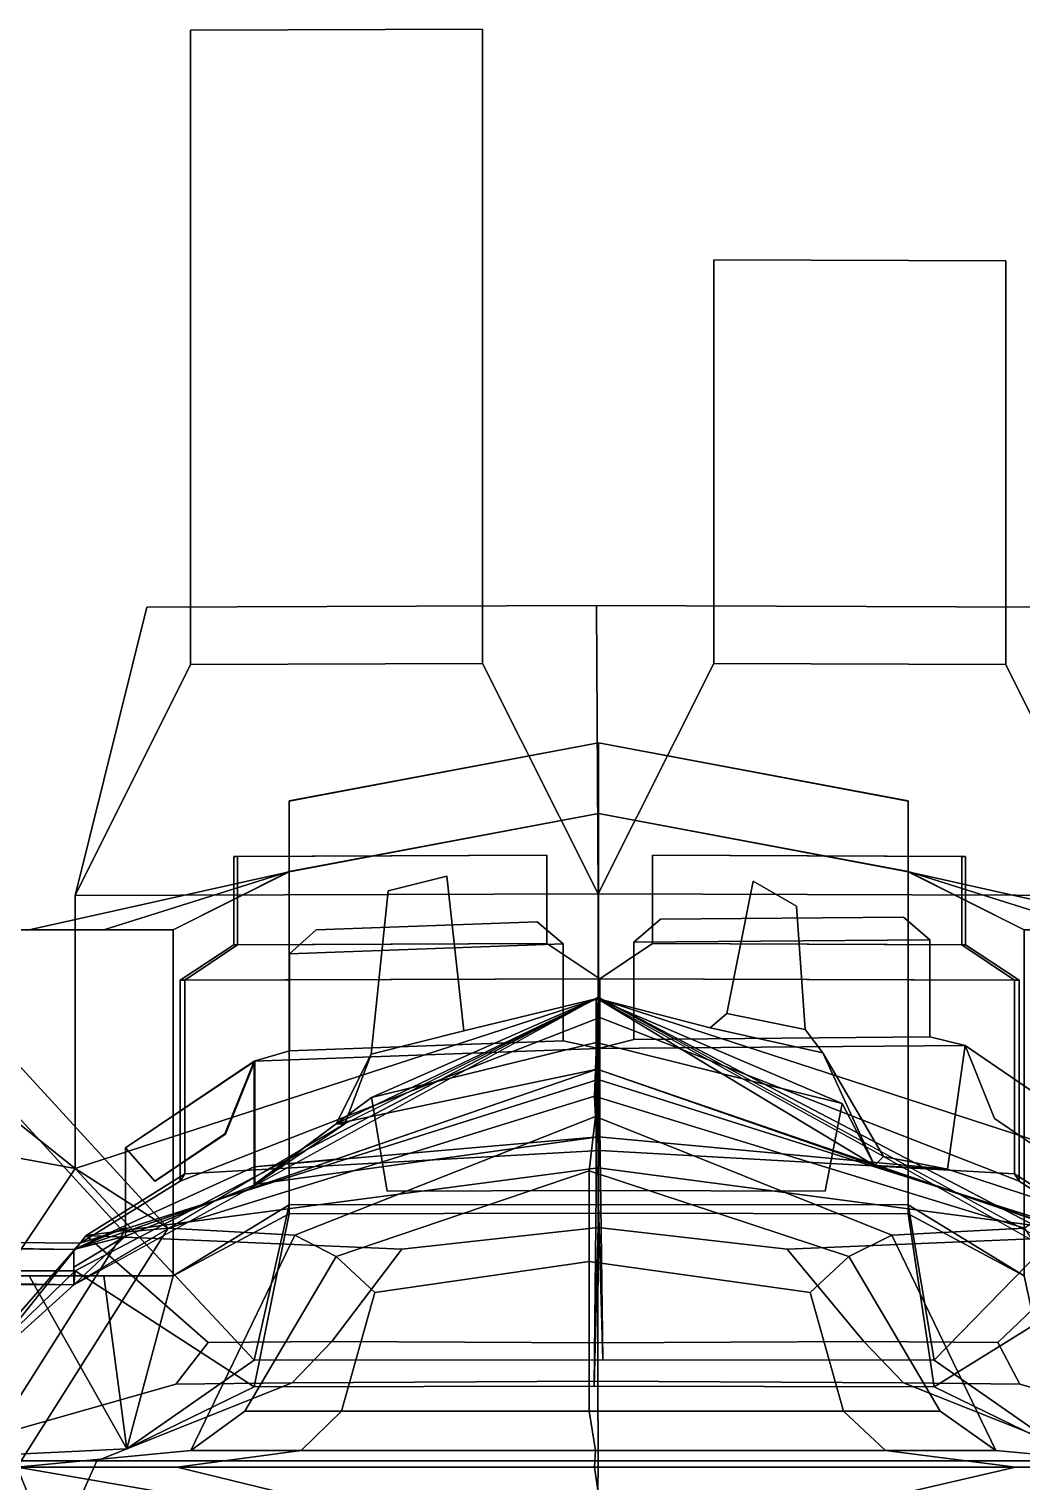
# Model space of a CAD drawing. Extents: x -9973 to 10440, y -7991 to 8327.
# Drawn here: x -3117 to 2505, y 100 to 8327 of the extents above; entities that cross this region are included whole.
import ezdxf

# ---------------------------------------------------------------- set-up
doc = ezdxf.new("R2010")
doc.units = 0

msp = doc.modelspace()

# ---------------------------------------------------------------- linework, layer by layer
msp.add_line((-2300.328125, 3225.925781, 7287.506836), (-2300.328125, 1266.325928, 7287.506836))
for points in [[(-548.939453, 8327.296875, -14410.799805), (-2203.71875, 8321.913086, -14410.799805), (-2203.71875, 8321.913086, -11863.320313), (-548.939453, 8327.296875, -11863.320313)], [(-548.939453, 8327.296875, -11863.320313), (-2203.71875, 8321.913086, -11863.320313), (-2203.71875, 4729.312988, -11863.320313), (-548.939453, 4734.697266, -11863.320313)], [(-548.939453, 8327.296875, -14410.799805), (-548.939453, 4734.697266, -14410.799805), (-2203.71875, 4729.312988, -14410.799805), (-2203.71875, 8321.913086, -14410.799805)], [(-2203.71875, 8321.913086, -14410.799805), (-2203.71875, 4729.312988, -14410.799805), (-2203.71875, 4729.312988, -11863.320313), (-2203.71875, 8321.913086, -11863.320313)], [(-548.939453, 8327.296875, -14410.799805), (-548.939453, 8327.296875, -11863.320313), (-548.939453, 4734.697266, -11863.320313), (-548.939453, 4734.697266, -14410.799805)], [(2414.359375, 7015.512695, -14410.799805), (759.580078, 7020.897461, -14410.799805), (759.580078, 7020.897461, -11863.320313), (2414.359375, 7015.512695, -11863.320313)], [(759.580078, 7020.897461, -11863.320313), (759.580078, 4734.697266, -11863.320313), (2414.359375, 4729.312988, -11863.320313), (2414.359375, 7015.512695, -11863.320313)], [(759.580078, 7020.897461, -14410.799805), (759.580078, 4734.697266, -14410.799805), (759.580078, 4734.697266, -11863.320313), (759.580078, 7020.897461, -11863.320313)], [(759.580078, 7020.897461, -14410.799805), (2414.359375, 7015.512695, -14410.799805), (2414.359375, 4729.312988, -14410.799805), (759.580078, 4734.697266, -14410.799805)], [(2414.359375, 7015.512695, -14410.799805), (2414.359375, 7015.512695, -11863.320313), (2414.359375, 4729.312988, -11863.320313), (2414.359375, 4729.312988, -14410.799805)], [(-2855.853516, 3420.789551, -20594.427734), (-2450.433594, 5053.790039, -20239.957031), (96.175781, 5063.424316, -20239.957031), (105.320313, 3430.424316, -20594.427734)], [(-2855.853516, 3420.789551, -17023.599609), (105.320313, 3430.424316, -17023.599609), (96.175781, 5063.424316, -17454.710938), (-2450.433594, 5053.790039, -17454.710938)], [(-2855.853516, 3420.789551, -20594.427734), (-2855.853516, 3420.789551, -17023.599609), (-2450.433594, 5053.790039, -17454.710938), (-2450.433594, 5053.790039, -20239.957031)], [(96.175781, 5063.424316, -20239.957031), (-2450.433594, 5053.790039, -20239.957031), (-2450.433594, 5053.790039, -17454.710938), (96.175781, 5063.424316, -17454.710938)], [(2642.785156, 5053.790039, -20239.957031), (96.175781, 5063.424316, -20239.957031), (96.175781, 5063.424316, -17454.710938), (2642.785156, 5053.790039, -17454.710938)], [(3066.492188, 3420.789551, -20594.427734), (105.320313, 3430.424316, -20594.427734), (96.175781, 5063.424316, -20239.957031), (2642.785156, 5053.790039, -20239.957031)], [(3066.492188, 3420.789551, -17023.599609), (2642.785156, 5053.790039, -17454.710938), (96.175781, 5063.424316, -17454.710938), (105.320313, 3430.424316, -17023.599609)], [(-548.939453, 4734.697266, -11863.320313), (-2203.71875, 4729.312988, -11863.320313), (-2855.853516, 3420.789551, -11210.120117), (105.320313, 3430.424316, -11210.120117)], [(-548.939453, 4734.697266, -14410.799805), (105.320313, 3430.424316, -15064), (-2855.853516, 3420.789551, -15064), (-2203.71875, 4729.312988, -14410.799805)], [(-2203.71875, 4729.312988, -14410.799805), (-2855.853516, 3420.789551, -15064), (-2855.853516, 3420.789551, -11210.120117), (-2203.71875, 4729.312988, -11863.320313)], [(-548.939453, 4734.697266, -14410.799805), (-548.939453, 4734.697266, -11863.320313), (105.320313, 3430.424316, -11210.120117), (105.320313, 3430.424316, -15064)], [(759.580078, 4734.697266, -11863.320313), (105.320313, 3430.424316, -11210.120117), (3066.492188, 3420.789551, -11210.120117), (2414.359375, 4729.312988, -11863.320313)], [(759.580078, 4734.697266, -14410.799805), (105.320313, 3430.424316, -15064), (105.320313, 3430.424316, -11210.120117), (759.580078, 4734.697266, -11863.320313)], [(759.580078, 4734.697266, -14410.799805), (2414.359375, 4729.312988, -14410.799805), (3066.492188, 3420.789551, -15064), (105.320313, 3430.424316, -15064)], [(2414.359375, 4729.312988, -14410.799805), (2414.359375, 4729.312988, -11863.320313), (3066.492188, 3420.789551, -11210.120117), (3066.492188, 3420.789551, -15064)], [(108.03125, 3884.630859, 852.628662), (108.03125, 4284.630859, 852.628662), (-1643.503906, 3955.611816, 852.628662), (-1643.503906, 3555.611816, 852.628662)], [(-1643.503906, 3955.611816, 852.628662), (108.03125, 4284.630859, 852.628662), (108.03125, 4284.628418, -4952.630859), (-1643.503906, 3955.81543, -4952.630859)], [(-1643.503906, 3956.002441, -10350), (-1643.503906, 3955.81543, -4952.630859), (108.03125, 4284.628418, -4952.630859), (108.03125, 4284.626465, -10350)], [(108.03125, 3884.626465, -10350), (-1643.503906, 3556.002441, -10350), (-1643.503906, 3956.002441, -10350), (108.03125, 4284.626465, -10350)], [(108.03125, 3884.630859, 852.628662), (1859.564453, 3555.611816, 852.628662), (1859.564453, 3955.611816, 852.628662), (108.03125, 4284.630859, 852.628662)], [(108.03125, 4284.630859, 852.628662), (1859.564453, 3955.611816, 852.628662), (1859.564453, 3955.81543, -4952.630859), (108.03125, 4284.628418, -4952.630859)], [(108.03125, 4284.626465, -10350), (108.03125, 4284.628418, -4952.630859), (1859.564453, 3955.81543, -4952.630859), (1859.564453, 3956.002441, -10350)], [(108.03125, 3884.626465, -10350), (108.03125, 4284.626465, -10350), (1859.564453, 3956.002441, -10350), (1859.564453, 3556.002441, -10350)], [(-1643.503906, 3556.002441, -10350), (-1643.503906, 3555.81543, -4952.630859), (-1643.503906, 3955.81543, -4952.630859), (-1643.503906, 3956.002441, -10350)], [(-1643.503906, 3555.81543, -4952.630859), (-1643.503906, 3555.611816, 852.628662), (-1643.503906, 3955.611816, 852.628662), (-1643.503906, 3955.81543, -4952.630859)], [(1859.564453, 3956.002441, -10350), (1859.564453, 3955.81543, -4952.630859), (1859.564453, 3555.81543, -4952.630859), (1859.564453, 3556.002441, -10350)], [(1859.564453, 3955.611816, 852.628662), (1859.564453, 3555.611816, 852.628662), (1859.564453, 3555.81543, -4952.630859), (1859.564453, 3955.81543, -4952.630859)], [(108.03125, 3884.630859, 852.628662), (-1643.503906, 3555.611816, 852.628662), (-1643.503906, 3554.78418, 7287.506836), (108.03125, 3884.640137, 7287.506836)], [(108.03125, 1621.840332, 7287.506836), (108.03125, 3884.640137, 7287.506836), (-1643.503906, 3554.78418, 7287.506836), (-1643.503906, 1618.583984, 7287.506836)], [(108.03125, 1671.826172, -10350), (-1643.503906, 1669.80249, -10350), (-1643.503906, 3556.002441, -10350), (108.03125, 3884.626465, -10350)], [(1859.564453, 3555.611816, 852.628662), (108.03125, 3884.630859, 852.628662), (108.03125, 3884.640137, 7287.506836), (1859.564453, 3554.78418, 7287.506836)], [(108.03125, 1621.840332, 7287.506836), (1859.564453, 1618.583984, 7287.506836), (1859.564453, 3554.78418, 7287.506836), (108.03125, 3884.640137, 7287.506836)], [(108.03125, 1671.826172, -10350), (108.03125, 3884.626465, -10350), (1859.564453, 3556.002441, -10350), (1859.564453, 1669.80249, -10350)], [(-1937.48999, 3642.106201, 21698.644531), (-185.798172, 3648.609619, 21709.371094), (-185.798172, 3648.623047, 19708.654297), (-1958.330078, 3641.708496, 19708.654297)], [(-185.798172, 3648.623047, 19708.654297), (-185.798172, 3148.623047, 19708.654297), (-1958.330078, 3141.708496, 19708.654297), (-1958.330078, 3641.708496, 19708.654297)], [(-1937.48999, 3642.106201, 21698.644531), (-1958.330078, 3641.708496, 19708.654297), (-1958.330078, 3141.708496, 19708.654297), (-1937.48999, 3142.106201, 21698.644531)], [(-185.798172, 3648.609619, 21709.371094), (-1937.48999, 3642.106201, 21698.644531), (-1937.48999, 3142.106201, 21698.644531), (-185.798172, 3148.609619, 21709.371094)], [(-185.798172, 3648.623047, 19708.654297), (-185.798172, 3648.609619, 21709.371094), (-185.798172, 3148.609619, 21709.371094), (-185.798172, 3148.623047, 19708.654297)], [(2165.108887, 3642.106201, 21698.644531), (2185.948975, 3641.708496, 19708.654297), (413.417084, 3648.623047, 19708.654297), (413.417084, 3648.609619, 21709.371094)], [(413.417084, 3648.623047, 19708.654297), (413.417084, 3148.623047, 19708.654297), (413.417084, 3148.609619, 21709.371094), (413.417084, 3648.609619, 21709.371094)], [(413.417084, 3648.623047, 19708.654297), (2185.948975, 3641.708496, 19708.654297), (2185.948975, 3141.708496, 19708.654297), (413.417084, 3148.623047, 19708.654297)], [(413.417084, 3648.609619, 21709.371094), (413.417084, 3148.609619, 21709.371094), (2165.108887, 3142.106201, 21698.644531), (2165.108887, 3642.106201, 21698.644531)], [(2165.108887, 3642.106201, 21698.644531), (2165.108887, 3142.106201, 21698.644531), (2185.948975, 3141.708496, 19708.654297), (2185.948975, 3641.708496, 19708.654297)], [(-2693.375977, 3225.925781, -4952.630859), (-3116.828125, 3225.925781, 852.628662), (-1643.503906, 3555.611816, 852.628662), (-1643.503906, 3555.81543, -4952.630859)], [(-1643.503906, 3555.611816, 852.628662), (-3116.828125, 3225.925781, 852.628662), (-2300.328125, 3225.925781, 7287.506836), (-1643.503906, 3554.78418, 7287.506836)], [(-2300.328125, 3225.925781, -10350), (-2693.375977, 3225.925781, -4952.630859), (-1643.503906, 3555.81543, -4952.630859), (-1643.503906, 3556.002441, -10350)], [(-1643.503906, 1669.80249, -10350), (-2300.328125, 1266.325928, -10341.066406), (-2300.328125, 3225.925781, -10350), (-1643.503906, 3556.002441, -10350)], [(-1643.503906, 1618.583984, 7287.506836), (-1643.503906, 3554.78418, 7287.506836), (-2300.328125, 3225.925781, 7287.506836), (-2300.328125, 1266.325928, 7287.506836)], [(1859.564453, 1669.80249, -10350), (1859.564453, 3556.002441, -10350), (2516.390625, 3225.925781, -10350), (2516.390625, 1266.325928, -10341.066406)], [(1859.564453, 3555.81543, -4952.630859), (2909.438477, 3225.925781, -4952.630859), (2516.390625, 3225.925781, -10350), (1859.564453, 3556.002441, -10350)], [(1859.564453, 3555.81543, -4952.630859), (1859.564453, 3555.611816, 852.628662), (3332.890625, 3225.925781, 852.628662), (2909.438477, 3225.925781, -4952.630859)], [(2516.390625, 3225.925781, 7287.506836), (3332.890625, 3225.925781, 852.628662), (1859.564453, 3555.611816, 852.628662), (1859.564453, 3554.78418, 7287.506836)], [(1859.564453, 1618.583984, 7287.506836), (2516.390625, 1266.325928, 7287.506836), (2516.390625, 3225.925781, 7287.506836), (1859.564453, 3554.78418, 7287.506836)], [(-751.474182, 3529.402832, 10481.25), (-1083.16272, 3446.464844, 10481.25), (-1180.175903, 2522.206787, 10581.25), (-654.46106, 2653.660889, 10581.25)], [(-751.474182, 3529.402832, 10172.151367), (-654.46106, 2653.660889, 10062.5), (-1180.175903, 2522.206787, 10112.5), (-1083.16272, 3446.464844, 10203.698242)], [(-751.474182, 3529.402832, 10172.151367), (-1083.16272, 3446.464844, 10203.698242), (-1083.16272, 3446.464844, 10481.25), (-751.474182, 3529.402832, 10481.25)], [(-654.46106, 2653.660889, 10062.5), (-751.474182, 3529.402832, 10172.151367), (-751.474182, 3529.402832, 10481.25), (-654.46106, 2653.660889, 10581.25)], [(833.174438, 2752.003174, 10144.896484), (833.174438, 2752.003174, 10475.640625), (983.174438, 3502.003174, 10475.640625), (983.174438, 3502.003174, 10144.896484)], [(833.174438, 2752.003174, 10144.896484), (983.174438, 3502.003174, 10144.896484), (1227.476196, 3361.203369, 10176.776367), (1277.476196, 2661.203369, 10176.776367)], [(833.174438, 2752.003174, 10475.640625), (1277.476196, 2661.203369, 10475.640625), (1227.476196, 3361.203369, 10475.640625), (983.174438, 3502.003174, 10475.640625)], [(1227.476196, 3361.203369, 10176.776367), (983.174438, 3502.003174, 10144.896484), (983.174438, 3502.003174, 10475.640625), (1227.476196, 3361.203369, 10475.640625)], [(-2855.853516, 3420.789551, -17023.599609), (-2855.853516, 3420.789551, -15064), (105.320313, 3430.424316, -15064), (105.320313, 3430.424316, -17023.599609)], [(-2855.853516, 1874.665039, -11200.303711), (105.320313, 2838.135254, -11200.303711), (105.320313, 3430.424316, -11210.120117), (-2855.853516, 3420.789551, -11210.120117)], [(-2855.853516, 1874.665039, -20594.427734), (-2855.853516, 3420.789551, -20594.427734), (105.320313, 3430.424316, -20594.427734), (105.320313, 2838.135254, -20594.427734)], [(-2855.853516, 1874.665039, -15064), (-2855.853516, 1874.665039, -11200.303711), (-2855.853516, 3420.789551, -11210.120117), (-2855.853516, 3420.789551, -15064)], [(-2855.853516, 1874.665039, -17023.599609), (-2855.853516, 1874.665039, -15064), (-2855.853516, 3420.789551, -15064), (-2855.853516, 3420.789551, -17023.599609)], [(-2855.853516, 1874.665039, -20594.427734), (-2855.853516, 1874.665039, -17023.599609), (-2855.853516, 3420.789551, -17023.599609), (-2855.853516, 3420.789551, -20594.427734)], [(-1083.16272, 3446.464844, 10203.698242), (-1180.175903, 2522.206787, 10112.5), (-1180.175903, 2522.206787, 10581.25), (-1083.16272, 3446.464844, 10481.25)], [(105.320313, 3430.424316, -17023.599609), (105.320313, 3430.424316, -15064), (3066.492188, 3420.789551, -15064), (3066.492188, 3420.789551, -17023.599609)], [(3066.492188, 1874.665039, -11200.303711), (3066.492188, 3420.789551, -11210.120117), (105.320313, 3430.424316, -11210.120117), (105.320313, 2838.135254, -11200.303711)], [(3066.492188, 1874.665039, -20594.427734), (105.320313, 2838.135254, -20594.427734), (105.320313, 3430.424316, -20594.427734), (3066.492188, 3420.789551, -20594.427734)], [(1983.414551, 3169.575195, 15450.733398), (1833.825928, 3298.357666, 15295.283203), (458.069794, 3287.176025, 15246.170898), (307.668365, 3155.955322, 15390.912109)], [(1983.414551, 3169.575195, 14634.12793), (307.668365, 3155.955322, 14703.639648), (458.069794, 3287.176025, 14847.546875), (1833.825928, 3298.357666, 14790.478516)], [(1833.825928, 3298.357666, 14790.478516), (458.069794, 3287.176025, 14847.546875), (458.069794, 3287.176025, 15246.170898), (1833.825928, 3298.357666, 15295.283203)], [(1277.476196, 2661.203369, 10176.776367), (1227.476196, 3361.203369, 10176.776367), (1227.476196, 3361.203369, 10475.640625), (1277.476196, 2661.203369, 10475.640625)], [(1983.414551, 3169.575195, 14634.12793), (1833.825928, 3298.357666, 14790.478516), (1833.825928, 3298.357666, 15295.283203), (1983.414551, 3169.575195, 15450.733398)], [(-4096.628906, 1266.325928, 852.628662), (-2300.328125, 1266.325928, 7287.506836), (-2300.328125, 3225.925781, 7287.506836), (-4096.628906, 3225.925781, 852.628662)], [(-2300.328125, 3225.925781, 7287.506836), (-3116.828125, 3225.925781, 852.628662), (-4096.628906, 3225.925781, 852.628662)], [(-4096.628906, 3225.925781, 852.628662), (-3116.828125, 3225.925781, 852.628662), (-2693.375977, 3225.925781, -4952.630859), (-3673.176758, 3225.925781, -4952.630859)], [(-3280.128906, 3225.925781, -10350), (-3673.176758, 3225.925781, -4952.630859), (-2693.375977, 3225.925781, -4952.630859), (-2300.328125, 3225.925781, -10350)], [(-2300.328125, 3225.925781, -10350), (-2300.328125, 1266.325928, -10341.066406), (-3280.128906, 1266.325928, -10341.066406), (-3280.128906, 3225.925781, -10350)], [(-92.193733, 3147.084229, 15400.433594), (-240.283875, 3271.682861, 15262.833984), (-1491.026245, 3226.341553, 15370.958984), (-1642.739136, 3090.874512, 15534.476563)], [(-92.193733, 3147.084229, 14695.101563), (-1642.739136, 3090.874512, 14559.970703), (-1491.026245, 3226.341553, 14723.602539), (-240.283875, 3271.682861, 14832.605469)], [(-1642.739136, 3090.874512, 14559.970703), (-1642.739136, 3090.874512, 15534.476563), (-1491.026245, 3226.341553, 15370.958984), (-1491.026245, 3226.341553, 14723.602539)], [(-240.283875, 3271.682861, 14832.605469), (-1491.026245, 3226.341553, 14723.602539), (-1491.026245, 3226.341553, 15370.958984), (-240.283875, 3271.682861, 15262.833984)], [(-92.193733, 3147.084229, 14695.101563), (-240.283875, 3271.682861, 14832.605469), (-240.283875, 3271.682861, 15262.833984), (-92.193733, 3147.084229, 15400.433594)], [(307.668365, 3155.955322, 14703.639648), (307.668365, 3155.955322, 15390.912109), (458.069794, 3287.176025, 15246.170898), (458.069794, 3287.176025, 14847.546875)], [(113.809456, 2949.794434, 19408.654297), (-2261.876221, 2940.5271, 19408.654297), (-1958.330078, 3141.708496, 19708.654297), (-185.798172, 3148.623047, 19708.654297)], [(-2234.77124, 2940.945313, 21996.832031), (-1937.48999, 3142.106201, 21698.644531), (-1958.330078, 3141.708496, 19708.654297), (-2261.876221, 2940.5271, 19408.654297)], [(113.809456, 2949.7771, 22011.214844), (-185.798172, 3148.609619, 21709.371094), (-1937.48999, 3142.106201, 21698.644531), (-2234.77124, 2940.945313, 21996.832031)], [(-92.193733, 3147.084229, 15400.433594), (-1642.739136, 3090.874512, 15534.476563), (-1642.739136, 2540.874512, 15534.476563), (-92.193733, 2597.084229, 15400.433594)], [(-92.193733, 3147.084229, 14695.101563), (-92.193733, 2597.084229, 14695.101563), (-1642.739136, 2540.874512, 14559.970703), (-1642.739136, 3090.874512, 14559.970703)], [(113.809456, 2949.794434, 19408.654297), (-185.798172, 3148.623047, 19708.654297), (-185.798172, 3148.609619, 21709.371094), (113.809456, 2949.7771, 22011.214844)], [(-92.193733, 3147.084229, 14695.101563), (-92.193733, 3147.084229, 15400.433594), (-92.193733, 2597.084229, 15400.433594), (-92.193733, 2597.084229, 14695.101563)], [(113.809456, 2949.794434, 19408.654297), (113.809456, 2949.7771, 22011.214844), (413.417084, 3148.609619, 21709.371094), (413.417084, 3148.623047, 19708.654297)], [(113.809456, 2949.794434, 19408.654297), (413.417084, 3148.623047, 19708.654297), (2185.948975, 3141.708496, 19708.654297), (2489.495117, 2940.5271, 19408.654297)], [(113.809456, 2949.7771, 22011.214844), (2462.390137, 2940.945313, 21996.832031), (2165.108887, 3142.106201, 21698.644531), (413.417084, 3148.609619, 21709.371094)], [(1983.414551, 3169.575195, 15450.733398), (307.668365, 3155.955322, 15390.912109), (307.668365, 2605.955322, 15390.912109), (1983.414551, 2619.575195, 15450.733398)], [(1983.414551, 3169.575195, 14634.12793), (1983.414551, 2619.575195, 14634.12793), (307.668365, 2605.955322, 14703.639648), (307.668365, 3155.955322, 14703.639648)], [(307.668365, 3155.955322, 14703.639648), (307.668365, 2605.955322, 14703.639648), (307.668365, 2605.955322, 15390.912109), (307.668365, 3155.955322, 15390.912109)], [(1983.414551, 3169.575195, 14634.12793), (1983.414551, 3169.575195, 15450.733398), (1983.414551, 2619.575195, 15450.733398), (1983.414551, 2619.575195, 14634.12793)], [(2462.390137, 2940.945313, 21996.832031), (2489.495117, 2940.5271, 19408.654297), (2185.948975, 3141.708496, 19708.654297), (2165.108887, 3142.106201, 21698.644531)], [(-1642.739136, 3090.874512, 14559.970703), (-1642.739136, 2540.874512, 14559.970703), (-1642.739136, 2540.874512, 15534.476563), (-1642.739136, 3090.874512, 15534.476563)], [(113.809456, 2729.446777, 19421.935547), (-2261.876221, 1802.710205, 19421.935547), (-2261.876221, 2940.5271, 19408.654297), (113.809456, 2949.794434, 19408.654297)], [(-2234.77124, 1844.538818, 21984.486328), (-2234.77124, 2940.945313, 21996.832031), (-2261.876221, 2940.5271, 19408.654297), (-2261.876221, 1802.710205, 19421.935547)], [(113.809456, 1977.719971, 21998.728516), (113.809456, 2949.7771, 22011.214844), (-2234.77124, 2940.945313, 21996.832031), (-2234.77124, 1844.538818, 21984.486328)], [(113.809456, 2729.446777, 19421.935547), (113.809456, 2949.794434, 19408.654297), (2489.495117, 2940.5271, 19408.654297), (2489.495117, 1802.710205, 19421.935547)], [(113.809456, 1977.719971, 21998.728516), (2462.390137, 1844.538818, 21984.486328), (2462.390137, 2940.945313, 21996.832031), (113.809456, 2949.7771, 22011.214844)], [(2462.390137, 1844.538818, 21984.486328), (2489.495117, 1802.710205, 19421.935547), (2489.495117, 2940.5271, 19408.654297), (2462.390137, 2940.945313, 21996.832031)], [(-2855.853516, 1874.665039, -17023.599609), (-4026.48291, 2806.905029, -17023.599609), (-5825.394531, 1102.488647, -17023.599609), (-3966.292969, 219.891846, -17023.599609)], [(-2855.853516, 1874.665039, -20594.427734), (-2330.246094, 1537.526123, -22445.160156), (-3174.998779, 2459.651855, -22445.160156), (-4026.48291, 2806.905029, -20594.427734)], [(-2855.853516, 1874.665039, -20594.427734), (-4026.48291, 2806.905029, -20594.427734), (-4026.48291, 2806.905029, -17023.599609), (-2855.853516, 1874.665039, -17023.599609)], [(105.320313, 2844.694336, 7950), (-2855.853516, 1294.68042, 7950), (-2863.768066, 1215.710693, 9100), (104.788284, 2845.228516, 8799.333984)], [(105.320313, 2844.694336, 7950), (82.458984, 642.040283, 7950), (-1842.304688, 638.783813, 7950), (-2855.853516, 1294.68042, 7950)], [(-2330.246094, 1537.526123, -22445.160156), (-2855.853516, 1874.665039, -20594.427734), (105.320313, 2838.135254, -20594.427734), (84.417969, 2284.255615, -22445.160156)], [(105.320313, 2838.135254, -11200.303711), (-2855.853516, 1874.665039, -11200.303711), (-1842.304688, 790.002319, -11198.299805), (132.458984, 792.026123, -11198.299805)], [(100, 2838.090088, 10825), (-1378.960327, 2126.967773, 10825), (-1178.905884, 2276.967773, 11032), (93, 2838.090088, 11032)], [(100, 2838.090088, 10825), (-654.46106, 2653.660889, 10581.25), (-1180.175903, 2522.206787, 10581.25), (-1378.960327, 2126.967773, 10825)], [(100, 2838.090088, 8798.5), (-1328.960327, 2126.967773, 8950), (-1180.175903, 2522.206787, 10112.5), (-654.46106, 2653.660889, 10062.5)], [(93, 2838.090088, 11032), (-1178.905884, 2276.967773, 11032), (-1089.382446, 1746.769653, 11032), (93.489998, 1749.880859, 11032)], [(100, 2838.090088, 8798.5), (-654.46106, 2653.660889, 10062.5), (-654.46106, 2653.660889, 10581.25), (100, 2838.090088, 10825)], [(105.320313, 2844.694336, 7950), (3066.492188, 1294.68042, 7950), (2007.220703, 638.783813, 7950), (82.458984, 642.040283, 7950)], [(84.417969, 2284.255615, -22445.160156), (105.320313, 2838.135254, -20594.427734), (3066.492188, 1874.665039, -20594.427734), (2519.982422, 1537.526123, -22445.160156)], [(100, 2838.090088, 10825), (93, 2838.090088, 11032), (1486.630249, 2242.697998, 11032), (1670.500244, 1892.697998, 10825)], [(93, 2838.090088, 11032), (93.489998, 1749.880859, 11032), (1389.566162, 1746.427002, 11032), (1486.630249, 2242.697998, 11032)], [(100, 2838.090088, 8798.5), (100, 2838.090088, 10825), (739.335022, 2672.329102, 10574.438477), (739.335022, 2672.329102, 10057.651367)], [(100, 2838.090088, 8798.5), (739.335022, 2672.329102, 10057.651367), (1377.306641, 2530.45459, 10107.462891), (1720.500244, 1942.697998, 8950)], [(100, 2838.090088, 10825), (1670.500244, 1892.697998, 10825), (1377.306641, 2530.45459, 10574.438477), (739.335022, 2672.329102, 10574.438477)], [(105.320313, 2844.694336, 7950), (104.788284, 2845.228516, 8799.333984), (3066.492188, 1228.558594, 9104.400391), (3066.492188, 1294.68042, 7950)], [(105.320313, 2838.135254, -11200.303711), (132.458984, 792.026123, -11198.299805), (2007.220703, 790.002319, -11198.299805), (3066.492188, 1874.665039, -11200.303711)], [(105.320313, 2379.446777, 18967.720703), (-2827.625, 1452.710205, 18967.720703), (-2261.876221, 1802.710205, 19421.935547), (113.809456, 2729.446777, 19421.935547)], [(105.320313, 2379.446777, 18967.720703), (113.809456, 2729.446777, 19421.935547), (2489.495117, 1802.710205, 19421.935547), (3038.265625, 1452.710205, 18967.720703)], [(739.335022, 2672.329102, 10057.651367), (739.335022, 2672.329102, 10574.438477), (833.174438, 2752.003174, 10475.640625), (833.174438, 2752.003174, 10144.896484)], [(739.335022, 2672.329102, 10057.651367), (833.174438, 2752.003174, 10144.896484), (1277.476196, 2661.203369, 10176.776367), (1377.306641, 2530.45459, 10107.462891)], [(739.335022, 2672.329102, 10574.438477), (1377.306641, 2530.45459, 10574.438477), (1277.476196, 2661.203369, 10475.640625), (833.174438, 2752.003174, 10475.640625)], [(1377.306641, 2530.45459, 10107.462891), (1277.476196, 2661.203369, 10176.776367), (1277.476196, 2661.203369, 10475.640625), (1377.306641, 2530.45459, 10574.438477)], [(-92.193733, 2597.084229, 15400.433594), (-1642.739136, 2540.874512, 15534.476563), (-1842.607788, 2483.628906, 15752.5), (107.67498, 2554.329834, 15583.900391)], [(-92.193733, 2597.084229, 14695.101563), (107.67498, 2554.329834, 14511.763672), (-1842.607788, 2483.628906, 14341.794922), (-1642.739136, 2540.874512, 14559.970703)], [(107.67498, 2054.329834, 14511.763672), (-1842.607788, 1783.628784, 14341.794922), (-1842.607788, 2483.628906, 14341.794922), (107.67498, 2554.329834, 14511.763672)], [(107.67498, 2054.329834, 15583.900391), (107.67498, 2554.329834, 15583.900391), (-1842.607788, 2483.628906, 15752.5), (-1842.607788, 1883.628784, 15652.5)], [(100, 2438.090088, 14275), (93, 2588.090088, 14068), (-1178.905884, 2276.967773, 14068), (-1378.960327, 2126.967773, 14275)], [(93, 2588.090088, 14068), (93.489998, 1749.880859, 14068), (-1089.382446, 1746.769653, 14068), (-1178.905884, 2276.967773, 14068)], [(107.67498, 2554.329834, 14511.763672), (-92.193733, 2597.084229, 14695.101563), (-92.193733, 2597.084229, 15400.433594), (107.67498, 2554.329834, 15583.900391)], [(100, 2438.090088, 14275), (1670.500244, 1892.697998, 14275), (1486.630249, 2242.697998, 14068), (93, 2588.090088, 14068)], [(93, 2588.090088, 14068), (1486.630249, 2242.697998, 14068), (1389.566162, 1746.427002, 14068), (93.489998, 1749.880859, 14068)], [(1983.414551, 2619.575195, 15450.733398), (307.668365, 2605.955322, 15390.912109), (107.67498, 2554.329834, 15583.900391), (2183.407959, 2571.200684, 15658)], [(1983.414551, 2619.575195, 14634.12793), (2183.407959, 2571.200684, 14425.660156), (107.67498, 2554.329834, 14511.763672), (307.668365, 2605.955322, 14703.639648)], [(307.668365, 2605.955322, 14703.639648), (107.67498, 2554.329834, 14511.763672), (107.67498, 2554.329834, 15583.900391), (307.668365, 2605.955322, 15390.912109)], [(2083.407959, 1871.200684, 14425.660156), (107.67498, 2054.329834, 14511.763672), (107.67498, 2554.329834, 14511.763672), (2183.407959, 2571.200684, 14425.660156)], [(2083.407959, 1871.200684, 15658), (2183.407959, 2571.200684, 15658), (107.67498, 2554.329834, 15583.900391), (107.67498, 2054.329834, 15583.900391)], [(2183.407959, 2571.200684, 14425.660156), (1983.414551, 2619.575195, 14634.12793), (1983.414551, 2619.575195, 15450.733398), (2183.407959, 2571.200684, 15658)], [(2083.407959, 1871.200684, 15658), (2840.576904, 1622.296143, 15850), (2840.576904, 2122.296143, 15850), (2183.407959, 2571.200684, 15658)], [(2083.407959, 1871.200684, 12457), (2083.407959, 1871.200684, 14425.660156), (2183.407959, 2571.200684, 14425.660156), (2183.407959, 2571.200684, 12457)], [(2083.407959, 1871.200684, 10985.5), (2083.407959, 1871.200684, 12457), (2183.407959, 2571.200684, 12457), (2183.407959, 2571.200684, 10985.5)], [(2083.407959, 1871.200684, 9223), (2083.407959, 1871.200684, 10985.5), (2183.407959, 2571.200684, 10985.5), (2183.407959, 2571.200684, 9223)], [(2083.407959, 1871.200684, 9223), (2183.407959, 2571.200684, 9223), (2840.576904, 2122.296143, 9364), (2840.576904, 1622.296143, 9364)], [(2840.576904, 2122.296143, 14228.5), (2183.407959, 2571.200684, 14425.660156), (2183.407959, 2571.200684, 15658), (2840.576904, 2122.296143, 15850)], [(2348.555664, 2158.390137, 14170.067383), (2183.407959, 2571.200684, 14425.660156), (2840.576904, 2122.296143, 14228.5), (2675.429199, 1935.106689, 14072.000977)], [(2183.407959, 2571.200684, 12457), (2183.407959, 2571.200684, 14425.660156), (2348.555664, 2158.390137, 14170.067383), (2348.555664, 2158.390137, 12657)], [(2348.555664, 2158.390137, 12657), (2675.429199, 1935.106689, 12657), (2840.576904, 2122.296143, 12457), (2183.407959, 2571.200684, 12457)], [(2348.555664, 2158.390137, 12257), (2183.407959, 2571.200684, 12457), (2840.576904, 2122.296143, 12457), (2675.429199, 1935.106689, 12257)], [(2183.407959, 2571.200684, 10985.5), (2183.407959, 2571.200684, 12457), (2348.555664, 2158.390137, 12257), (2348.555664, 2158.390137, 11185.5)], [(2348.555664, 2158.390137, 11185.5), (2675.429199, 1935.106689, 11185.5), (2840.576904, 2122.296143, 10985.5), (2183.407959, 2571.200684, 10985.5)], [(2348.555664, 2158.390137, 10785.5), (2183.407959, 2571.200684, 10985.5), (2840.576904, 2122.296143, 10985.5), (2675.429199, 1935.106689, 10785.5)], [(2183.407959, 2571.200684, 9223), (2183.407959, 2571.200684, 10985.5), (2348.555664, 2158.390137, 10785.5), (2348.555664, 2158.390137, 9461.547852)], [(2348.555664, 2158.390137, 9461.547852), (2675.429199, 1935.106689, 9531.680664), (2840.576904, 2122.296143, 9364), (2183.407959, 2571.200684, 9223)], [(-3966.292969, 219.891846, -15064), (-2855.853516, 1874.665039, -15064), (-6353.751953, 2520.571777, -15360.977539), (-6380.101563, 1343.202637, -15360.977539)], [(-3966.292969, 219.891846, -17023.599609), (-6380.101563, 1343.202637, -16726.621094), (-6353.751953, 2520.571777, -16726.621094), (-2855.853516, 1874.665039, -17023.599609)], [(-2855.853516, 1874.665039, -17023.599609), (-6353.751953, 2520.571777, -16726.621094), (-6353.751953, 2520.571777, -15360.977539), (-2855.853516, 1874.665039, -15064)], [(-1842.607788, 2483.628906, 14341.794922), (-2570.135742, 1991.523315, 14228.5), (-2570.135742, 1991.523315, 15850), (-1842.607788, 2483.628906, 15752.5)], [(-1842.607788, 1883.628784, 15652.5), (-1842.607788, 2483.628906, 15752.5), (-2570.135742, 1991.523315, 15850), (-2570.135742, 1551.523315, 15850)], [(-2007.993042, 2071.760986, 14114.382813), (-2404.474121, 1803.578125, 14052.640625), (-2570.135742, 1991.523315, 14228.5), (-1842.607788, 2483.628906, 14341.794922)], [(-1838.529419, 1782.144287, 9223), (-2570.135742, 1491.523315, 9364), (-2570.135742, 1991.523315, 9364), (-1838.529419, 2482.144287, 9223)], [(-2004.434326, 2069.925049, 12657), (-1838.529419, 2482.144287, 12457), (-2570.135742, 1991.523315, 12457), (-2404.474121, 1803.578125, 12657)], [(-2004.636719, 2070.751465, 12257), (-2404.028564, 1802.91626, 12257), (-2570.135742, 1991.523315, 12457), (-1838.529419, 2482.144287, 12457)], [(-2004.636719, 2070.751465, 11185.5), (-1838.529419, 2482.144287, 10985.5), (-2570.135742, 1991.523315, 10985.5), (-2404.028564, 1802.91626, 11185.5)], [(-2004.636719, 2070.751465, 10785.5), (-2404.028564, 1802.91626, 10785.5), (-2570.135742, 1991.523315, 10985.5), (-1838.529419, 2482.144287, 10985.5)], [(-2004.636719, 2070.751465, 9457.55957), (-1838.529419, 2482.144287, 9223), (-2570.135742, 1991.523315, 9364), (-2404.028564, 1802.91626, 9534.532227)], [(-1842.607788, 2483.628906, 14341.794922), (-1838.529419, 2482.144287, 12457), (-2004.434326, 2069.925049, 12657), (-2007.993042, 2071.760986, 14114.382813)], [(-1838.529419, 2482.144287, 10985.5), (-2004.636719, 2070.751465, 11185.5), (-2004.636719, 2070.751465, 12257), (-1838.529419, 2482.144287, 12457)], [(-1838.529419, 2482.144287, 9223), (-2004.636719, 2070.751465, 9457.55957), (-2004.636719, 2070.751465, 10785.5), (-1838.529419, 2482.144287, 10985.5)], [(-1642.739136, 2540.874512, 14559.970703), (-1842.607788, 2483.628906, 14341.794922), (-1842.607788, 2483.628906, 15752.5), (-1642.739136, 2540.874512, 15534.476563)], [(-1842.607788, 1783.628784, 14341.794922), (-1838.529419, 1782.144287, 12457), (-1838.529419, 2482.144287, 12457), (-1842.607788, 2483.628906, 14341.794922)], [(-1838.529419, 1782.144287, 10985.5), (-1838.529419, 2482.144287, 10985.5), (-1838.529419, 2482.144287, 12457), (-1838.529419, 1782.144287, 12457)], [(-1838.529419, 1782.144287, 9223), (-1838.529419, 2482.144287, 9223), (-1838.529419, 2482.144287, 10985.5), (-1838.529419, 1782.144287, 10985.5)], [(-1328.960327, 2126.967773, 8950), (-1378.960327, 2126.967773, 10825), (-1180.175903, 2522.206787, 10581.25), (-1180.175903, 2522.206787, 10112.5)], [(1720.500244, 1942.697998, 8950), (1377.306641, 2530.45459, 10107.462891), (1377.306641, 2530.45459, 10574.438477), (1670.500244, 1892.697998, 10825)], [(-3174.998779, 2459.651855, -24445.160156), (-2330.246094, 1537.526123, -24445.160156), (-2580.948975, 1515.112183, -24845.160156), (-3180.853271, 2169.963135, -24845.160156)], [(-3174.998779, 2459.651855, -22445.160156), (-2330.246094, 1537.526123, -22445.160156), (-2330.246094, 1537.526123, -24445.160156), (-3174.998779, 2459.651855, -24445.160156)], [(105.320313, 2379.446777, 18967.720703), (100, 2438.090088, 16000), (-2863.768066, 1415.710693, 16000), (-2827.625, 1452.710205, 18967.720703)], [(100, 2438.090088, 14275), (-1378.960327, 2126.967773, 14275), (-1842.607788, 1783.628784, 14341.794922), (107.67498, 2054.329834, 14511.763672)], [(100, 2438.090088, 16000), (107.67498, 2054.329834, 15583.900391), (-1842.607788, 1883.628784, 15652.5), (-1378.960327, 1926.967773, 16000)], [(3038.265625, 1452.710205, 18967.720703), (3066.492188, 1417.425049, 16006.544922), (100, 2438.090088, 16000), (105.320313, 2379.446777, 18967.720703)], [(100, 2438.090088, 14275), (107.67498, 2054.329834, 14511.763672), (2083.407959, 1871.200684, 14425.660156), (1670.500244, 1892.697998, 14275)], [(100, 2438.090088, 16000), (1670.500244, 1892.697998, 16000), (2083.407959, 1871.200684, 15658), (107.67498, 2054.329834, 15583.900391)], [(84.417969, 2284.255615, -22445.160156), (90.929688, 2169.267334, -25123.279297), (-1612.259766, 1497.210693, -25123.279297), (-2330.246094, 1537.526123, -22445.160156)], [(-1378.960327, 2126.967773, 12400), (-1378.960327, 2126.967773, 14275), (-1178.905884, 2276.967773, 14068), (-1178.905884, 2276.967773, 12400)], [(-1378.960327, 2126.967773, 10825), (-1378.960327, 2126.967773, 12400), (-1178.905884, 2276.967773, 12400), (-1178.905884, 2276.967773, 11032)], [(-1178.905884, 2276.967773, 12400), (-1178.905884, 2276.967773, 14068), (-1089.382446, 1746.769653, 14068), (-1089.382446, 1746.769653, 12400)], [(-1178.905884, 2276.967773, 11032), (-1178.905884, 2276.967773, 12400), (-1089.382446, 1746.769653, 12400), (-1089.382446, 1746.769653, 11032)], [(84.417969, 2284.255615, -22445.160156), (2519.982422, 1537.526123, -22445.160156), (1767.814453, 1497.210693, -25123.279297), (90.929688, 2169.267334, -25123.279297)], [(1486.630249, 2242.697998, 12400), (1389.566162, 1746.427002, 12400), (1389.566162, 1746.427002, 14068), (1486.630249, 2242.697998, 14068)], [(1486.630249, 2242.697998, 11032), (1389.566162, 1746.427002, 11032), (1389.566162, 1746.427002, 12400), (1486.630249, 2242.697998, 12400)], [(1670.500244, 1892.697998, 12400), (1486.630249, 2242.697998, 12400), (1486.630249, 2242.697998, 14068), (1670.500244, 1892.697998, 14275)], [(1670.500244, 1892.697998, 10825), (1486.630249, 2242.697998, 11032), (1486.630249, 2242.697998, 12400), (1670.500244, 1892.697998, 12400)], [(-2580.948975, 1515.112183, -22945.160156), (-3246.854492, 460.726563, -22945.160156), (-4243.768066, 1099.904175, -22945.160156), (-3180.853271, 2169.963135, -22945.160156)], [(-3180.853271, 2169.963135, -24845.160156), (-2580.948975, 1515.112183, -24845.160156), (-2580.948975, 1515.112183, -22945.160156), (-3180.853271, 2169.963135, -22945.160156)], [(90.929688, 2169.267334, -25123.279297), (54.820313, 1861.207031, -23751.560547), (-1378.457031, 1377.326172, -23751.560547), (-1612.259766, 1497.210693, -25123.279297)], [(90.929688, 2169.267334, -25123.279297), (1767.814453, 1497.210693, -25123.279297), (1524.683594, 1377.326172, -23751.560547), (54.820313, 1861.207031, -23751.560547)], [(2675.429199, 1935.106689, 12657), (2348.555664, 2158.390137, 12657), (2348.555664, 2158.390137, 14170.067383), (2675.429199, 1935.106689, 14072.000977)], [(2675.429199, 1935.106689, 11185.5), (2348.555664, 2158.390137, 11185.5), (2348.555664, 2158.390137, 12257), (2675.429199, 1935.106689, 12257)], [(2675.429199, 1935.106689, 9531.680664), (2348.555664, 2158.390137, 9461.547852), (2348.555664, 2158.390137, 10785.5), (2675.429199, 1935.106689, 10785.5)], [(-1328.960327, 2126.967773, 8950), (-2863.768066, 1215.710693, 9100), (-2570.135742, 1491.523315, 9364), (-1838.529419, 1782.144287, 9223)], [(-2004.434326, 2069.925049, 12657), (-2404.474121, 1803.578125, 12657), (-2404.474121, 1803.578125, 14052.640625), (-2007.993042, 2071.760986, 14114.382813)], [(-2004.636719, 2070.751465, 11185.5), (-2404.028564, 1802.91626, 11185.5), (-2404.028564, 1802.91626, 12257), (-2004.636719, 2070.751465, 12257)], [(-2004.636719, 2070.751465, 9457.55957), (-2404.028564, 1802.91626, 9534.532227), (-2404.028564, 1802.91626, 10785.5), (-2004.636719, 2070.751465, 10785.5)], [(-1378.960327, 2126.967773, 12400), (-1838.529419, 1782.144287, 12457), (-1842.607788, 1783.628784, 14341.794922), (-1378.960327, 2126.967773, 14275)], [(-1378.960327, 2126.967773, 10825), (-1838.529419, 1782.144287, 10985.5), (-1838.529419, 1782.144287, 12457), (-1378.960327, 2126.967773, 12400)], [(-1328.960327, 2126.967773, 8950), (-1838.529419, 1782.144287, 9223), (-1838.529419, 1782.144287, 10985.5), (-1378.960327, 2126.967773, 10825)], [(105.320313, 1877.719971, 22497.572266), (113.809456, 1977.719971, 21998.728516), (-2234.77124, 1844.538818, 21984.486328), (-2794.162109, 1494.538818, 22478.064453)], [(-2570.135742, 1491.523315, 14228.5), (-2570.135742, 1551.523315, 15850), (-2570.135742, 1991.523315, 15850), (-2570.135742, 1991.523315, 14228.5)], [(-2570.135742, 1541.523315, 12457), (-2570.135742, 1491.523315, 14228.5), (-2570.135742, 1991.523315, 14228.5), (-2570.135742, 1991.523315, 12457)], [(-2570.135742, 1491.523315, 10985.5), (-2570.135742, 1541.523315, 12457), (-2570.135742, 1991.523315, 12457), (-2570.135742, 1991.523315, 10985.5)], [(-2570.135742, 1491.523315, 9364), (-2570.135742, 1491.523315, 10985.5), (-2570.135742, 1991.523315, 10985.5), (-2570.135742, 1991.523315, 9364)], [(-2404.474121, 1803.578125, 12657), (-2570.135742, 1991.523315, 12457), (-2570.135742, 1991.523315, 14228.5), (-2404.474121, 1803.578125, 14052.640625)], [(-2404.028564, 1802.91626, 11185.5), (-2570.135742, 1991.523315, 10985.5), (-2570.135742, 1991.523315, 12457), (-2404.028564, 1802.91626, 12257)], [(-2404.028564, 1802.91626, 9534.532227), (-2570.135742, 1991.523315, 9364), (-2570.135742, 1991.523315, 10985.5), (-2404.028564, 1802.91626, 10785.5)], [(105.320313, 1877.719971, 22497.572266), (3004.802734, 1494.538818, 22478.064453), (2462.390137, 1844.538818, 21984.486328), (113.809456, 1977.719971, 21998.728516)], [(-1378.960327, 1926.967773, 16000), (-1842.607788, 1883.628784, 15652.5), (-2570.135742, 1551.523315, 15850), (-2863.768066, 1415.710693, 16000)], [(1720.500244, 1942.697998, 8950), (1670.500244, 1892.697998, 10825), (2083.407959, 1871.200684, 10985.5), (2083.407959, 1871.200684, 9223)], [(1670.500244, 1892.697998, 16000), (3066.492188, 1417.425049, 16006.544922), (2840.576904, 1622.296143, 15850), (2083.407959, 1871.200684, 15658)], [(1670.500244, 1892.697998, 12400), (1670.500244, 1892.697998, 14275), (2083.407959, 1871.200684, 14425.660156), (2083.407959, 1871.200684, 12457)], [(1670.500244, 1892.697998, 10825), (1670.500244, 1892.697998, 12400), (2083.407959, 1871.200684, 12457), (2083.407959, 1871.200684, 10985.5)], [(1720.500244, 1942.697998, 8950), (2083.407959, 1871.200684, 9223), (2840.576904, 1622.296143, 9364), (3046.221436, 1196.100586, 9100)], [(-3966.292969, 219.891846, -11202.263672), (-2855.853516, 1874.665039, -11200.303711), (-2855.853516, 1874.665039, -15064), (-3966.292969, 219.891846, -15064)], [(-2855.853516, 1874.665039, -11200.303711), (-3966.292969, 219.891846, -11202.263672), (-2564.089844, 286.525879, -11200.250977), (-1842.304688, 790.002319, -11198.299805)], [(-2794.162109, 1494.538818, 22478.064453), (-2234.77124, 1844.538818, 21984.486328), (-2261.876221, 1802.710205, 19421.935547), (-2827.625, 1452.710205, 18967.720703)], [(-2794.162109, 1494.538818, 22478.064453), (-1006.126099, 1418.657349, 23872.375), (105.320313, 1541.012939, 23978.416016), (105.320313, 1877.719971, 22497.572266)], [(-1159.541016, 1172.043457, -23751.560547), (-1378.457031, 1377.326172, -23751.560547), (54.820313, 1861.207031, -23751.560547), (54.820313, 1348.000244, -23751.560547)], [(54.820313, 1348.000244, -23751.560547), (54.820313, 1861.207031, -23751.560547), (1524.683594, 1377.326172, -23751.560547), (1305.767578, 1172.043457, -23751.560547)], [(105.320313, 1877.719971, 22497.572266), (105.320313, 1541.012939, 23978.416016), (1174.750488, 1418.657349, 23872.375), (3004.802734, 1494.538818, 22478.064453)], [(3066.492188, 1874.665039, -11200.303711), (2007.220703, 790.002319, -11198.299805), (2729.005859, 286.525879, -11200.250977), (4176.933594, 219.891846, -11202.263672)], [(3004.802734, 1494.538818, 22478.064453), (3038.265625, 1452.710205, 18967.720703), (2489.495117, 1802.710205, 19421.935547), (2462.390137, 1844.538818, 21984.486328)], [(93.489998, 1749.880859, 12400), (-1089.382446, 1746.769653, 12400), (-1089.382446, 1746.769653, 14068), (93.489998, 1749.880859, 14068)], [(93.489998, 1749.880859, 11032), (-1089.382446, 1746.769653, 11032), (-1089.382446, 1746.769653, 12400), (93.489998, 1749.880859, 12400)], [(1389.566162, 1746.427002, 12400), (93.489998, 1749.880859, 12400), (93.489998, 1749.880859, 14068), (1389.566162, 1746.427002, 14068)], [(1389.566162, 1746.427002, 11032), (93.489998, 1749.880859, 11032), (93.489998, 1749.880859, 12400), (1389.566162, 1746.427002, 12400)], [(-1842.304688, 790.002319, -11198.299805), (-2564.089844, 286.525879, -11200.250977), (-2300.328125, 1266.325928, -10341.066406), (-1643.503906, 1669.80249, -10350)], [(132.458984, 792.026123, -11198.299805), (-1842.304688, 790.002319, -11198.299805), (-1643.503906, 1669.80249, -10350), (108.03125, 1671.826172, -10350)], [(132.458984, 792.026123, -11198.299805), (108.03125, 1671.826172, -10350), (1859.564453, 1669.80249, -10350), (2007.220703, 790.002319, -11198.299805)], [(2007.220703, 790.002319, -11198.299805), (1859.564453, 1669.80249, -10350), (2516.390625, 1266.325928, -10341.066406), (2729.005859, 286.525879, -11200.250977)], [(-1842.304688, 638.783813, 7950), (-1643.503906, 1618.583984, 7287.506836), (-2300.328125, 1266.325928, 7287.506836), (-2564.089844, 286.525879, 7950)], [(82.458984, 642.040283, 7950), (108.03125, 1621.840332, 7287.506836), (-1643.503906, 1618.583984, 7287.506836), (-1842.304688, 638.783813, 7950)], [(82.458984, 642.040283, 7950), (2007.220703, 638.783813, 7950), (1859.564453, 1618.583984, 7287.506836), (108.03125, 1621.840332, 7287.506836)], [(2007.220703, 638.783813, 7950), (2729.005859, 286.525879, 7950), (2516.390625, 1266.325928, 7287.506836), (1859.564453, 1618.583984, 7287.506836)], [(-2827.625, 1452.710205, 18967.720703), (-3902.017578, 219.891846, 18967.720703), (-3812.064453, 219.891846, 23477.371094), (-2794.162109, 1494.538818, 22478.064453)], [(-2794.162109, 1494.538818, 22478.064453), (-3812.064453, 219.891846, 23477.371094), (-2286.359375, 653.149719, 24010.189453), (-2103.761719, 889.382813, 23838.076172)], [(-2580.948975, 1515.112183, -24845.160156), (-2330.246094, 1537.526123, -24445.160156), (-3185.283203, 183.671875, -24445.160156), (-3246.854492, 460.726563, -24845.160156)], [(-2580.948975, 1515.112183, -24845.160156), (-3246.854492, 460.726563, -24845.160156), (-3246.854492, 460.726563, -22945.160156), (-2580.948975, 1515.112183, -22945.160156)], [(-2330.246094, 1537.526123, -22445.160156), (-1612.259766, 1497.210693, -25123.279297), (-2200.955078, 278.741821, -25123.279297), (-3185.283203, 183.671875, -22445.160156)], [(-2330.246094, 1537.526123, -22445.160156), (-3185.283203, 183.671875, -22445.160156), (-3185.283203, 183.671875, -24445.160156), (-2330.246094, 1537.526123, -24445.160156)], [(-2863.768066, 1415.710693, 14275), (-2863.768066, 1415.710693, 16000), (-2570.135742, 1551.523315, 15850), (-2570.135742, 1491.523315, 14228.5)], [(-2863.768066, 1415.710693, 12400), (-2863.768066, 1415.710693, 14275), (-2570.135742, 1491.523315, 14228.5), (-2570.135742, 1541.523315, 12457)], [(-2863.768066, 1315.710693, 10975), (-2863.768066, 1415.710693, 12400), (-2570.135742, 1541.523315, 12457), (-2570.135742, 1491.523315, 10985.5)], [(-2863.768066, 1215.710693, 9100), (-2863.768066, 1315.710693, 10975), (-2570.135742, 1491.523315, 10985.5), (-2570.135742, 1491.523315, 9364)], [(-2794.162109, 1494.538818, 22478.064453), (-2103.761719, 889.382813, 23838.076172), (-1402.017822, 896.031799, 24411.498047), (-1006.126099, 1418.657349, 23872.375)], [(-1612.259766, 1497.210693, -25123.279297), (-1378.457031, 1377.326172, -23751.560547), (-1894.472656, 500.028687, -23751.560547), (-2200.955078, 278.741821, -25123.279297)], [(105.320313, 1541.012939, 23978.416016), (-1006.126099, 1418.657349, 23872.375), (-1402.017822, 896.031799, 24411.498047), (103.245392, 887.482361, 24679.302734)], [(105.320313, 1541.012939, 23978.416016), (103.245392, 887.482361, 24679.302734), (1608.508545, 896.031799, 24411.498047), (1174.750488, 1418.657349, 23872.375)], [(3004.802734, 1494.538818, 22478.064453), (1174.750488, 1418.657349, 23872.375), (1608.508545, 896.031799, 24411.498047), (2368.070068, 889.382813, 23838.076172)], [(1767.814453, 1497.210693, -25123.279297), (2356.509766, 278.741821, -25123.279297), (2040.699219, 500.028687, -23751.560547), (1524.683594, 1377.326172, -23751.560547)], [(2519.982422, 1537.526123, -22445.160156), (3375.021484, 183.671875, -22445.160156), (2356.509766, 278.741821, -25123.279297), (1767.814453, 1497.210693, -25123.279297)], [(3004.802734, 1494.538818, 22478.064453), (2368.070068, 889.382813, 23838.076172), (2492.850098, 653.149719, 24010.189453), (4022.705078, 219.891846, 23477.371094)], [(-3902.017578, 219.891846, 18967.720703), (-2827.625, 1452.710205, 18967.720703), (-4231.439453, 1465.691406, 18967.720703), (-4531.71875, 220.545044, 18967.720703)], [(-2863.768066, 1415.710693, 16000), (-4232.462891, 1430.053467, 16006.544922), (-4231.439453, 1465.691406, 18967.720703), (-2827.625, 1452.710205, 18967.720703)], [(-2863.768066, 1415.710693, 16000), (-2863.768066, 1415.710693, 12400), (-4232.462891, 1439.634766, 12435.719727), (-4232.462891, 1430.053467, 16006.544922)], [(-2863.768066, 1215.710693, 9100), (-4232.462891, 1241.257813, 9104.400391), (-4232.462891, 1439.634766, 12435.719727), (-2863.768066, 1415.710693, 12400)], [(-1347.183594, 500.028687, -23751.560547), (-1894.472656, 500.028687, -23751.560547), (-1378.457031, 1377.326172, -23751.560547), (-1159.541016, 1172.043457, -23751.560547)], [(-1347.183594, 500.028687, -23751.560547), (-1159.541016, 1172.043457, -23751.560547), (54.820313, 1348.000244, -23751.560547), (54.820313, 500.028687, -23751.560547)], [(54.820313, 500.028687, -23751.560547), (54.820313, 1348.000244, -23751.560547), (1305.767578, 1172.043457, -23751.560547), (1493.410156, 500.028687, -23751.560547)], [(1493.410156, 500.028687, -23751.560547), (1305.767578, 1172.043457, -23751.560547), (1524.683594, 1377.326172, -23751.560547), (2040.699219, 500.028687, -23751.560547)], [(-2855.853516, 1294.68042, 7950), (-3966.292969, 219.891846, 7950), (-7558.892578, 219.891846, 7961.299805), (-6448.453125, 1294.68042, 7961.299805)], [(-2855.853516, 1294.68042, 7950), (-6448.453125, 1294.68042, 7961.299805), (-6448.453125, 1228.55835, 9104.400391), (-2863.768066, 1215.710693, 9100)], [(-3966.292969, 219.891846, 8777.799805), (-4534.052734, 220.545044, 8777.799805), (-4232.462891, 1241.257813, 9104.400391), (-2863.768066, 1215.710693, 9100)], [(-4096.628906, 1266.325928, 852.628662), (-3116.828125, 1266.325928, 852.628662), (-2300.328125, 1266.325928, 7287.506836)], [(-2693.375977, 1266.325928, -4952.630859), (-3116.828125, 1266.325928, 852.628662), (-4096.628906, 1266.325928, 852.628662), (-3673.176758, 1266.325928, -4952.630859)], [(-2855.853516, 1294.68042, 7950), (-1842.304688, 638.783813, 7950), (-2564.089844, 286.525879, 7950), (-3966.292969, 219.891846, 7950)], [(-2300.328125, 1266.325928, -10341.066406), (-2693.375977, 1266.325928, -4952.630859), (-3673.176758, 1266.325928, -4952.630859), (-3280.128906, 1266.325928, -10341.066406)], [(-2564.089844, 286.525879, 958.68335), (-2564.089844, 286.525879, 7950), (-2300.328125, 1266.325928, 7287.506836), (-3116.828125, 1266.325928, 852.628662)], [(-2564.089844, 286.525879, -4952.630859), (-2564.089844, 286.525879, 958.68335), (-3116.828125, 1266.325928, 852.628662), (-2693.375977, 1266.325928, -4952.630859)], [(-2564.089844, 286.525879, -11200.250977), (-2564.089844, 286.525879, -4952.630859), (-2693.375977, 1266.325928, -4952.630859), (-2300.328125, 1266.325928, -10341.066406)], [(3066.492188, 1294.68042, 7950), (4176.933594, 219.891846, 7950), (2729.005859, 286.525879, 7950), (2007.220703, 638.783813, 7950)], [(-2863.768066, 1215.710693, 9100), (-6448.453125, 1228.55835, 9104.400391), (-7558.892578, 219.891846, 8777.799805), (-3966.292969, 219.891846, 8777.799805)], [(-2286.359375, 653.149719, 24010.189453), (-1627.807129, 660.232727, 24548.902344), (-1402.017822, 896.031799, 24411.498047), (-2103.761719, 889.382813, 23838.076172)], [(-1627.807129, 660.232727, 24548.902344), (103.245392, 671.01947, 24817.292969), (103.245392, 887.482361, 24679.302734), (-1402.017822, 896.031799, 24411.498047)], [(103.245392, 671.01947, 24817.292969), (1834.297852, 660.232727, 24548.902344), (1608.508545, 896.031799, 24411.498047), (103.245392, 887.482361, 24679.302734)], [(2492.850098, 653.149719, 24010.189453), (2368.070068, 889.382813, 23838.076172), (1608.508545, 896.031799, 24411.498047), (1834.297852, 660.232727, 24548.902344)], [(-3812.064453, 219.891846, 23477.371094), (-2732.470703, 219.891846, 24758.216797), (-1627.807129, 660.232727, 24548.902344), (-2286.359375, 653.149719, 24010.189453)], [(-2732.470703, 219.891846, 24758.216797), (105.320313, 219.891846, 25148.322266), (103.245392, 671.01947, 24817.292969), (-1627.807129, 660.232727, 24548.902344)], [(2943.111328, 219.891846, 24758.216797), (1834.297852, 660.232727, 24548.902344), (103.245392, 671.01947, 24817.292969), (105.320313, 219.891846, 25148.322266)], [(4022.705078, 219.891846, 23477.371094), (2492.850098, 653.149719, 24010.189453), (1834.297852, 660.232727, 24548.902344), (2943.111328, 219.891846, 24758.216797)], [(-2200.955078, 278.741821, -25123.279297), (-1894.472656, 500.028687, -23751.560547), (-1347.183594, 500.028687, -23751.560547), (-1576.582031, 278.741821, -25123.279297)], [(-1576.582031, 278.741821, -25123.279297), (-1347.183594, 500.028687, -23751.560547), (54.820313, 500.028687, -23751.560547), (90.929688, 278.741821, -25123.279297)], [(1732.136719, 278.741821, -25123.279297), (90.929688, 278.741821, -25123.279297), (54.820313, 500.028687, -23751.560547), (1493.410156, 500.028687, -23751.560547)], [(2356.509766, 278.741821, -25123.279297), (1732.136719, 278.741821, -25123.279297), (1493.410156, 500.028687, -23751.560547), (2040.699219, 500.028687, -23751.560547)], [(-3966.292969, 219.891846, 939.399902), (-3966.292969, 219.891846, 7950), (-2564.089844, 286.525879, 7950), (-2564.089844, 286.525879, 958.68335)], [(-3966.292969, 219.891846, -11202.263672), (-3966.292969, 219.891846, 939.399902), (-2564.089844, 286.525879, 958.68335), (-2564.089844, 286.525879, -11200.250977)], [(-3185.283203, 183.671875, -22445.160156), (-2200.955078, 278.741821, -25123.279297), (-1576.582031, 278.741821, -25123.279297), (-2278.423828, 183.671875, -22445.160156)], [(-2278.423828, 183.671875, -22445.160156), (-1576.582031, 278.741821, -25123.279297), (90.929688, 278.741821, -25123.279297), (84.417969, 183.671875, -22445.160156)], [(2468.162109, 183.671875, -22445.160156), (84.417969, 183.671875, -22445.160156), (90.929688, 278.741821, -25123.279297), (1732.136719, 278.741821, -25123.279297)], [(3375.021484, 183.671875, -22445.160156), (2468.162109, 183.671875, -22445.160156), (1732.136719, 278.741821, -25123.279297), (2356.509766, 278.741821, -25123.279297)], [(-2855.853516, -2349.361328, -15064), (-3966.292969, 219.891846, -15064), (-5896.917969, -1345.055176, -15804.858398), (-5510.777344, -2557.193359, -15804.858398)], [(-2855.853516, -2349.361328, -17023.599609), (-5510.777344, -2557.193359, -16388.035156), (-5896.917969, -1345.055176, -16388.035156), (-3966.292969, 219.891846, -17023.599609)], [(-3966.292969, 219.891846, -17023.599609), (-5866.292969, -480.108154, -17023.599609), (-4755.853516, -3049.361328, -17023.599609), (-2855.853516, -2349.361328, -17023.599609)], [(-2855.853516, -2349.361328, 12936.506836), (-3966.292969, 219.891846, 15745.265625), (-4534.052734, 220.545044, 15745.265625), (-3644.583984, -2374.400879, 12936.506836)], [(-2855.853516, -2349.361328, 8777.799805), (-3644.583984, -2374.400879, 8777.799805), (-4534.052734, 220.545044, 8777.799805), (-3966.292969, 219.891846, 8777.799805)], [(-2855.853516, -2349.361328, 12936.506836), (-3037.443359, -2741.28125, 13457.978516), (-4214.509766, -172.028198, 16266.738281), (-3966.292969, 219.891846, 15745.265625)], [(-3812.064453, 219.891846, 23477.371094), (-4051.027344, -172.028198, 24070.757813), (-2906.658203, -172.028198, 25492.498047), (-2732.470703, 219.891846, 24758.216797)], [(-2855.853516, -2349.361328, 7961.299805), (-2855.853516, -2349.361328, 8777.799805), (-3966.292969, 219.891846, 8777.799805), (-3966.292969, 219.891846, 7950)], [(-3966.292969, 219.891846, 939.399902), (-2855.853516, -2349.361328, 939.399902), (-2855.853516, -2349.361328, 7961.299805), (-3966.292969, 219.891846, 7950)], [(-3966.292969, 219.891846, -15064), (-2855.853516, -2349.361328, -15064), (-2855.853516, -2349.361328, -11275.44043), (-3966.292969, 219.891846, -11202.263672)], [(-3966.292969, 219.891846, -11202.263672), (-2855.853516, -2349.361328, -11275.44043), (-3355.853516, -2056.834717, -10566.652344), (-3966.292969, -682.788757, -10566.652344)], [(-3966.292969, 219.891846, 939.399902), (-3966.292969, -682.788757, -172.116455), (-3355.853516, -2056.834717, -172.116455), (-2855.853516, -2349.361328, 939.399902)], [(-3411.526611, -325.964233, -24445.160156), (-3185.283203, 183.671875, -22445.160156), (-2330.246094, -1943.375366, -22445.160156), (-2854.998047, -1710.421753, -24445.160156)], [(-3185.283203, 183.671875, -22445.160156), (-2211.324219, 16.180847, -25123.279297), (-1624.595703, -1605.905396, -25123.279297), (-2330.246094, -1943.375366, -22445.160156)], [(-3185.283203, 183.671875, -22445.160156), (-2278.423828, 183.671875, -22445.160156), (-1589.037109, 16.180847, -25123.279297), (-2211.324219, 16.180847, -25123.279297)], [(-2732.470703, 219.891846, 24758.216797), (-2906.658203, -172.028198, 25492.498047), (101.400391, -172.028198, 25925.515625), (105.320313, 219.891846, 25148.322266)], [(-2278.423828, 183.671875, -22445.160156), (84.417969, 183.671875, -22445.160156), (108.613281, 16.180847, -25123.279297), (-1589.037109, 16.180847, -25123.279297)], [(2468.162109, 183.671875, -22445.160156), (1744.337891, 16.180847, -25123.279297), (108.613281, 16.180847, -25123.279297), (84.417969, 183.671875, -22445.160156)], [(2943.111328, 219.891846, 24758.216797), (105.320313, 219.891846, 25148.322266), (101.400391, -172.028198, 25925.515625), (3109.458984, -172.028198, 25492.498047)], [(3375.021484, 183.671875, -22445.160156), (2366.625, 16.180847, -25123.279297), (1744.337891, 16.180847, -25123.279297), (2468.162109, 183.671875, -22445.160156)], [(3375.021484, 183.671875, -22445.160156), (2519.982422, -1943.375366, -22445.160156), (1779.898438, -1605.905396, -25123.279297), (2366.625, 16.180847, -25123.279297)]]:
    msp.add_3dface(points)

doc.saveas('drawing.dxf')
